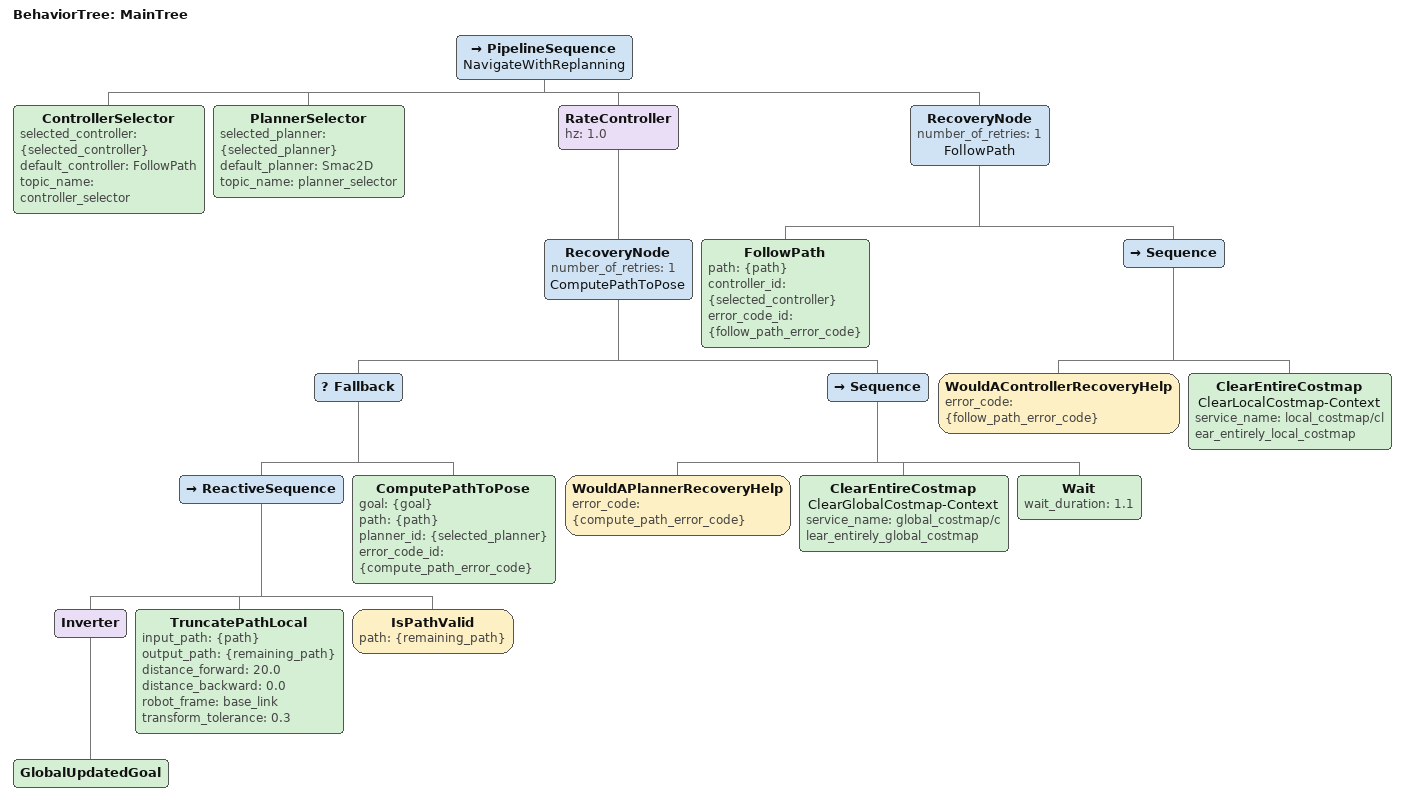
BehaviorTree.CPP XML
<root BTCPP_format="4" main_tree_to_execute="MainTree">
  <BehaviorTree ID="MainTree">
    <PipelineSequence name="NavigateWithReplanning">
      <ControllerSelector selected_controller="{selected_controller}" default_controller="FollowPath" topic_name="controller_selector"/>
      <PlannerSelector selected_planner="{selected_planner}" default_planner="Smac2D" topic_name="planner_selector"/>
      <RateController hz="1.0">
        <RecoveryNode number_of_retries="1" name="ComputePathToPose">
          <Fallback>
            <ReactiveSequence>
              <Inverter>
                <GlobalUpdatedGoal/>
              </Inverter>
              <TruncatePathLocal input_path="{path}" output_path="{remaining_path}" distance_forward="20.0" distance_backward="0.0" robot_frame="base_link" transform_tolerance="0.3"/>
              <IsPathValid path="{remaining_path}"/>
            </ReactiveSequence>
            <ComputePathToPose goal="{goal}" path="{path}" planner_id="{selected_planner}" error_code_id="{compute_path_error_code}"/>
          </Fallback>
          <Sequence>
            <WouldAPlannerRecoveryHelp error_code="{compute_path_error_code}"/>
            <ClearEntireCostmap name="ClearGlobalCostmap-Context" service_name="global_costmap/clear_entirely_global_costmap"/>
            <Wait wait_duration="1.1"/>
          </Sequence>
        </RecoveryNode>
      </RateController>
      <RecoveryNode number_of_retries="1" name="FollowPath">
        <FollowPath path="{path}" controller_id="{selected_controller}" error_code_id="{follow_path_error_code}"/>
        <Sequence>
          <WouldAControllerRecoveryHelp error_code="{follow_path_error_code}"/>
          <ClearEntireCostmap name="ClearLocalCostmap-Context" service_name="local_costmap/clear_entirely_local_costmap"/>
        </Sequence>
      </RecoveryNode>
    </PipelineSequence>
  </BehaviorTree>
</root>
